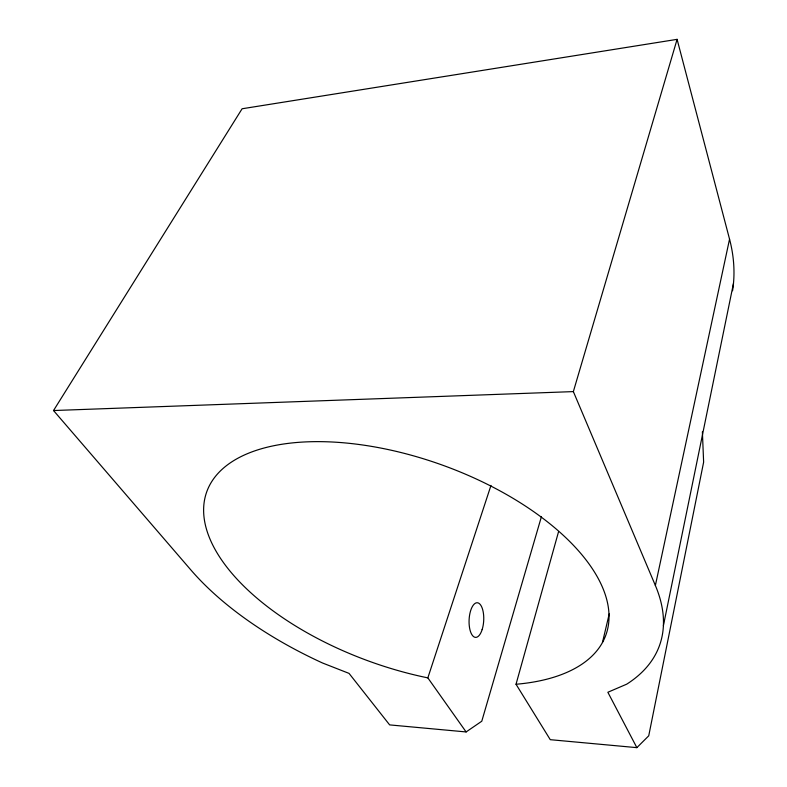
<?xml version="1.0" encoding="UTF-8"?>
<svg xmlns="http://www.w3.org/2000/svg" width="787" height="787" viewBox="0 0 787 787"><rect width="100%" height="100%" fill="white"/><g stroke="black" fill="none" stroke-linecap="round" stroke-linejoin="round"><path stroke-width="1.18" d="M663.402 625.616L733.474 283.418M702.388 431.817L703.627 462.146L648.734 735.815L636.86 747.65L607.859 692.265L626.698 684.178A266.419 132.236 19.7 0 0 655.374 585.498L729.549 239.159L677.095 39.35L242.101 108.763L53.526 410.539L190.788 569.847A266.419 132.236 19.7 0 0 322.631 663.038L349.044 673.387L389.644 724.896L466.111 731.94L481.782 721.217L541.456 516.557M602.448 642.517L609.236 613.899M636.86 747.65L550.27 739.682L516.026 684.257L558.495 531.904M655.374 585.498L573.359 391.601L677.095 39.35M466.111 731.94L427.843 677.873L490.98 485.412M53.526 410.539L573.359 391.601M729.549 239.159A215.963 154.655 20.3 0 1 732.559 290.767M427.843 677.873A211.998 104.671 19.7 0 1 210.601 483.484A211.998 104.671 19.7 0 1 525.805 506.316A211.998 104.671 19.7 0 1 516.026 684.257M482.136 629.6A17.334 7.309 -87.2 0 0 477.532 602.773A17.334 7.309 -87.2 0 0 469.554 627.81A17.334 7.309 -87.2 0 0 482.136 629.6"/></g></svg>
